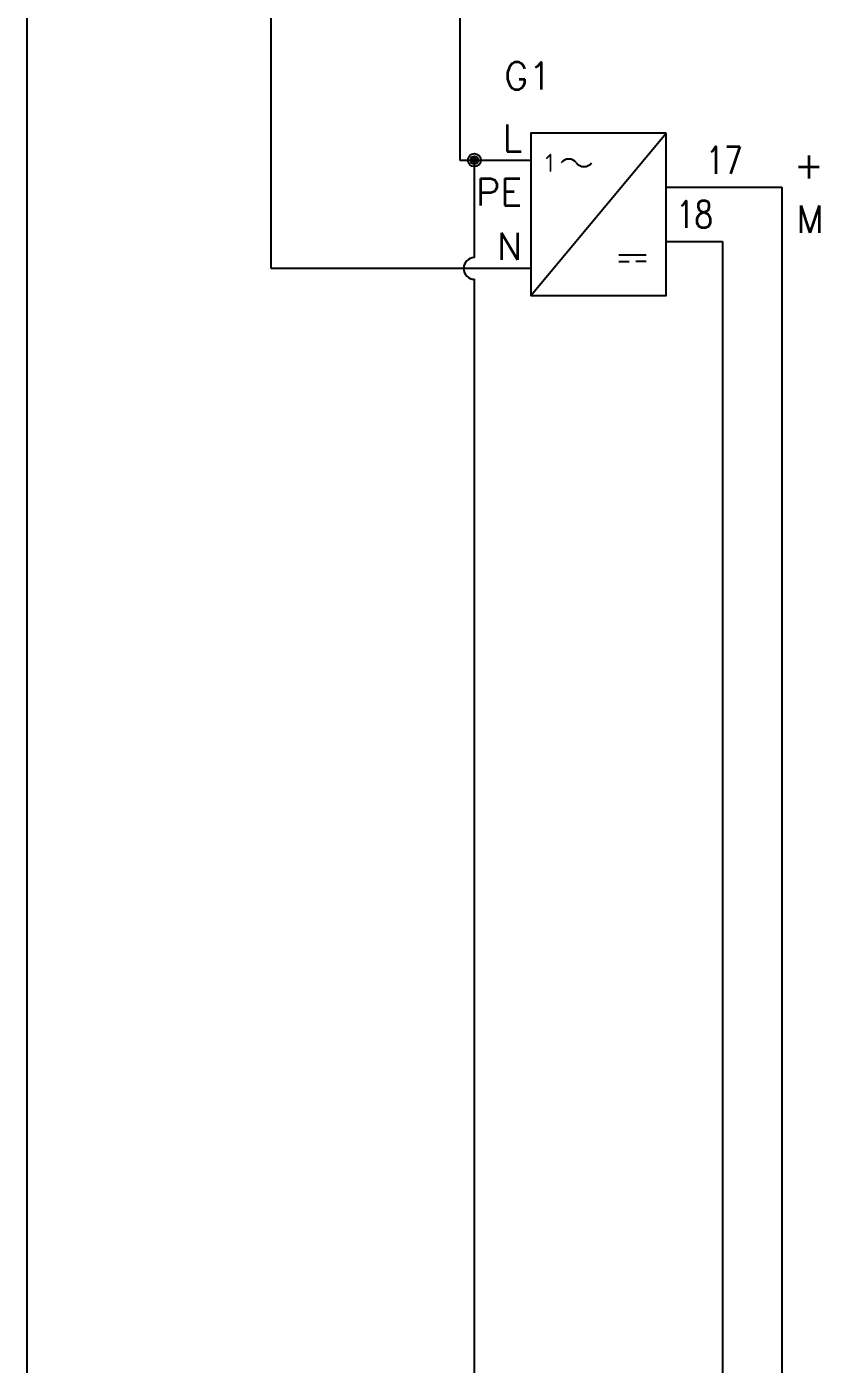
# Model space of a CAD drawing. Header units: millimetres. Extents: x 123.5 to 144.3, y 105.4 to 121.6.
# Drawn here: x 123.51 to 127.16, y 111.12 to 117.3 of the extents above; entities that cross this region are included whole.
import ezdxf
from ezdxf.enums import TextEntityAlignment as Align

# ---------------------------------------------------------------- set-up
doc = ezdxf.new("R2010")
doc.units = ezdxf.units.MM
for name, color, linetype in [('BLK_12AWG', 7, 'Continuous'), ('SYMS', 7, 'Continuous'), ('TAGS', 250, 'Continuous'), ('TERMS', 250, 'Continuous'), ('WIRES', 7, 'Continuous')]:
    doc.layers.add(name, color=color, linetype=linetype)
doc.layers.add('WIRENO', color=7, linetype='Continuous', true_color=0x000000)
doc.styles.add('WD', font='romans.shx')
doc.styles.add('WD_IEC', font='isocp2.shx', dxfattribs={"width": 0.9, "height": 4})

# ---------------------------------------------------------------- blocks, each defined once
blk = doc.blocks.new('HPW1_1PH')
for p, q in [((0, -0.625), (0.625, 0.125)), ((0.4066, -0.4373), (0.5317, -0.4373)), ((0.4066, -0.4686), (0.4535, -0.4686)), ((0.5317, -0.4686), (0.4848, -0.4686))]:
    blk.add_line(p, q)
blk.add_lwpolyline([(0.625, 0.125), (0, 0.125), (0, -0.625), (0.625, -0.625)], close=True)
for centre, start, end in [((0.175, -0.0387), 36.8699, 143.1301), ((0.245, 0.0138), 216.8699, 323.1301)]:
    blk.add_arc(centre, 0.0438, start, end)
at = {"style": 'WD_IEC'}
blk.add_text('1', height=0.084, dxfattribs=at).set_placement((0.105, -0.0124), align=Align.MIDDLE_RIGHT)
at = {"style": 'WD', "width": 0.7}
for tag, p in [('INST', (-0.2843, 0.7938)), ('LOC', (-0.2843, 0.6242)), ('RATING1', (-0.2843, 0.285)), ('XREF', (-0.2843, -0.691)), ('DESC1', (-0.2843, -0.8472)), ('DESC2', (-0.2843, -1.0035)), ('DESC3', (-0.2843, -1.1578))]:
    blk.add_attdef(tag, text='', height=0.125, dxfattribs=at).set_placement(p, align=Align.CENTER)
at = {"style": 'WD'}
blk.add_attdef('TAG1', text='', height=0.125, dxfattribs=at).set_placement((-0.2843, 0.4546), align=Align.CENTER)
at = {"linetype": 'Continuous', "style": 'WD', "flags": 9}
for tag, p in [('MFG', (0.8868, 0.2571)), ('CAT', (0.8888, 0.2765)), ('ASSYCODE', (0.8871, -0.5638))]:
    blk.add_attdef(tag, text='', height=0.01, dxfattribs=at).set_placement(p, align=Align.CENTER)
at = {"linetype": 'Continuous', "style": 'WD', "flags": 8}
for tag, p in [('TERM01', (-0.04, 0.04)), ('TERM04', (1.3525, -0.085)), ('TERM02', (-0.04, -0.2098)), ('TERM05', (1.3525, -0.335)), ('TERM03', (-0.04, -0.46))]:
    blk.add_attdef(tag, text='', height=0.125, dxfattribs=at).set_placement(p, align=Align.RIGHT)
at = {"style": 'WD'}
for tag, p, height, flags in [('X4TERM01', (0, 0), 0.0125, 1), ('X1TERM04', (0.625, -0.125), 0.0125, 1), ('X4TERM02', (0, -0.2498), 0.0125, 1), ('X1TERM05', (0.625, -0.375), 0.0125, 1), ('X4TERM03', (0, -0.5), 0.0125, 1), ('FAMILY', (0.8618, -0.4829), 0.01, 9)]:
    blk.add_attdef(tag, p, '', height=height, dxfattribs=dict(at, flags=flags))
blk = doc.blocks.new('WDDOT')
for radius in [0.03, 0.0187, 0.00929]:
    blk.add_circle((0, 0), radius)
blk = doc.blocks.new('WD_WNH')
at = {"linetype": 'Continuous', "style": 'WD', "width": 0.8}
blk.add_attdef('WIRENO', text='', height=0.125, dxfattribs=at).set_placement((0, 0.0625), align=Align.CENTER)
at = {"style": 'WD', "flags": 1}
for tag, p in [('W01USER', (0, 0.0781)), ('W02USER', (0, 0.0703)), ('W03USER', (0, 0.0625)), ('W04USER', (0, 0.0547)), ('W05USER', (0, 0.0469)), ('W06USER', (0, 0.0391)), ('W07USER', (0, 0.0312)), ('W08USER', (0, 0.0234)), ('W09USER', (0, 0.0156)), ('W10USER', (0, 0.0078))]:
    blk.add_attdef(tag, text='', height=0.005, dxfattribs=at).set_placement(p, align=Align.CENTER)

msp = doc.modelspace()

# ---------------------------------------------------------------- linework, layer by layer
at = {"color": 7, "linetype": 'Continuous'}
msp.add_line((123.5055, 121.5905), (123.5055, 105.4055), dxfattribs=at)
at = {"layer": 'BLK_12AWG'}
for p, q in [((124.6342, 116.1814), (124.6342, 120.5067)), ((125.8329, 116.1814), (124.6342, 116.1814))]:
    msp.add_line(p, q, dxfattribs=at)
at = {"layer": 'WIRES'}
for p, q in [((125.5052, 118.0885), (125.5052, 116.6814)), ((125.5052, 116.6814), (125.8329, 116.6814)), ((125.5721, 116.2314), (125.5721, 116.6814)), ((126.4579, 116.5564), (126.992, 116.5564)), ((126.992, 116.5564), (126.992, 110.3589)), ((126.4579, 116.3064), (126.7181, 116.3064)), ((126.7181, 116.3064), (126.7181, 110.1634)), ((125.5721, 109.9678), (125.5721, 116.1314))]:
    msp.add_line(p, q, dxfattribs=at)
msp.add_arc((125.5721, 116.1814), 0.05, 90, 270, dxfattribs=at)

# ---------------------------------------------------------------- block references
at = {"layer": 'SYMS'}
ref = msp.add_blockref('HPW1_1PH', (125.8329, 116.6814), dxfattribs=at)
ref.add_attrib('TERM01', 'L', dxfattribs={"layer": 'TERMS', "linetype": 'Continuous', "height": 0.125, "style": 'WD', "flags": 8}).set_placement((125.7929, 116.7214), align=Align.RIGHT)
ref.add_attrib('TERM02', 'PE', dxfattribs={"layer": 'TERMS', "linetype": 'Continuous', "height": 0.125, "style": 'WD', "flags": 8}).set_placement((125.7929, 116.4716), align=Align.RIGHT)
ref.add_attrib('TERM03', 'N', dxfattribs={"layer": 'TERMS', "linetype": 'Continuous', "height": 0.125, "style": 'WD', "flags": 8}).set_placement((125.7929, 116.2214), align=Align.RIGHT)
ref.add_attrib('TERM04', '+', dxfattribs={"layer": 'TERMS', "linetype": 'Continuous', "height": 0.125, "style": 'WD', "flags": 8}).set_placement((127.1854, 116.5964), align=Align.RIGHT)
ref.add_attrib('TERM05', 'M', dxfattribs={"layer": 'TERMS', "linetype": 'Continuous', "height": 0.125, "style": 'WD', "flags": 8}).set_placement((127.1854, 116.3464), align=Align.RIGHT)
ref.add_attrib('TAG1', 'G1', dxfattribs={"layer": 'TAGS', "height": 0.125, "style": 'WD'}).set_placement((125.8188, 117.0083), align=Align.CENTER)
msp.add_blockref('WDDOT', (125.5721, 116.6814), dxfattribs=at)
at = {"layer": 'WIRENO'}
ref = msp.add_blockref('WD_WNH', (126.725, 116.5564), dxfattribs=at)
ref.add_attrib('WIRENO', '17', dxfattribs={"linetype": 'Continuous', "height": 0.125, "style": 'WD', "width": 0.8}).set_placement((126.725, 116.6189), align=Align.CENTER)
ref = msp.add_blockref('WD_WNH', (126.588, 116.3064), dxfattribs=at)
ref.add_attrib('WIRENO', '18', dxfattribs={"linetype": 'Continuous', "height": 0.125, "style": 'WD', "width": 0.8}).set_placement((126.588, 116.3689), align=Align.CENTER)

doc.saveas('drawing.dxf')
